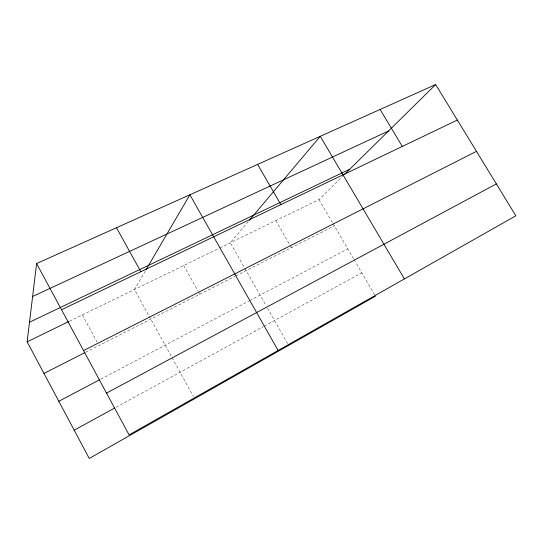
<?xml version="1.0" encoding="UTF-8"?>
<svg xmlns="http://www.w3.org/2000/svg" width="543" height="543" viewBox="0 0 543 543"><rect width="100%" height="100%" fill="white"/><g stroke="black" fill="none" stroke-linecap="round" stroke-linejoin="round"><path stroke-width="0.41" stroke-dasharray="2.71 2.04" d="M145.286 271.018L134.46 289.521L148.748 315.429M248.266 221.558L230.334 242.789L244.499 267.706M219.806 247.92L318.985 199.586L342.524 176.373M116.168 407.209L263.43 326.628M264.169 326.221L361.787 272.803M100.788 379.136L248.925 301.019M249.665 300.625L347.798 248.877M85.387 352.38L234.943 276.339M235.689 275.959L334.318 225.813M69.504 321.184L219.053 248.287M318.985 199.586L332.615 222.895M333.042 223.628L353.737 259.025M354.158 259.751L374.595 294.713M275.844 220.607L291.421 247.622M244.913 268.432L265.873 305.295M267.523 308.2L287.831 343.929M183.71 265.52L198.134 291.272M198.548 292.005L199.783 294.218M149.155 316.169L171.608 356.887M172.009 357.62L193.444 396.485M82.36 314.913L96.912 341.764"/><path stroke-width="0.81" d="M375.451 296.179L89.256 458.455L27.15 341.825L36.598 263.552L435.656 84.545L515.85 215.795L129.071 434.895L36.598 263.552M146.121 269.593L189.887 194.788L278.104 350.473M249.352 220.268L320.261 136.307L404.406 278.926M344.337 174.588L435.656 84.545M74.201 430.178L114.695 408.017M106.523 393.112L496.37 183.907M58.807 401.27L99.288 379.924M43.983 373.435L84.633 352.767M83.554 350.561L476.476 151.354M27.15 341.825L68.744 321.551M61.522 309.727L457.349 120.051M29.519 322.216L349.767 169.233M32.628 296.471L388.564 130.978M380.1 109.469L402.302 146.427M257.606 164.414L280.874 204.616M116.467 227.721L140.834 271.724"/></g></svg>
